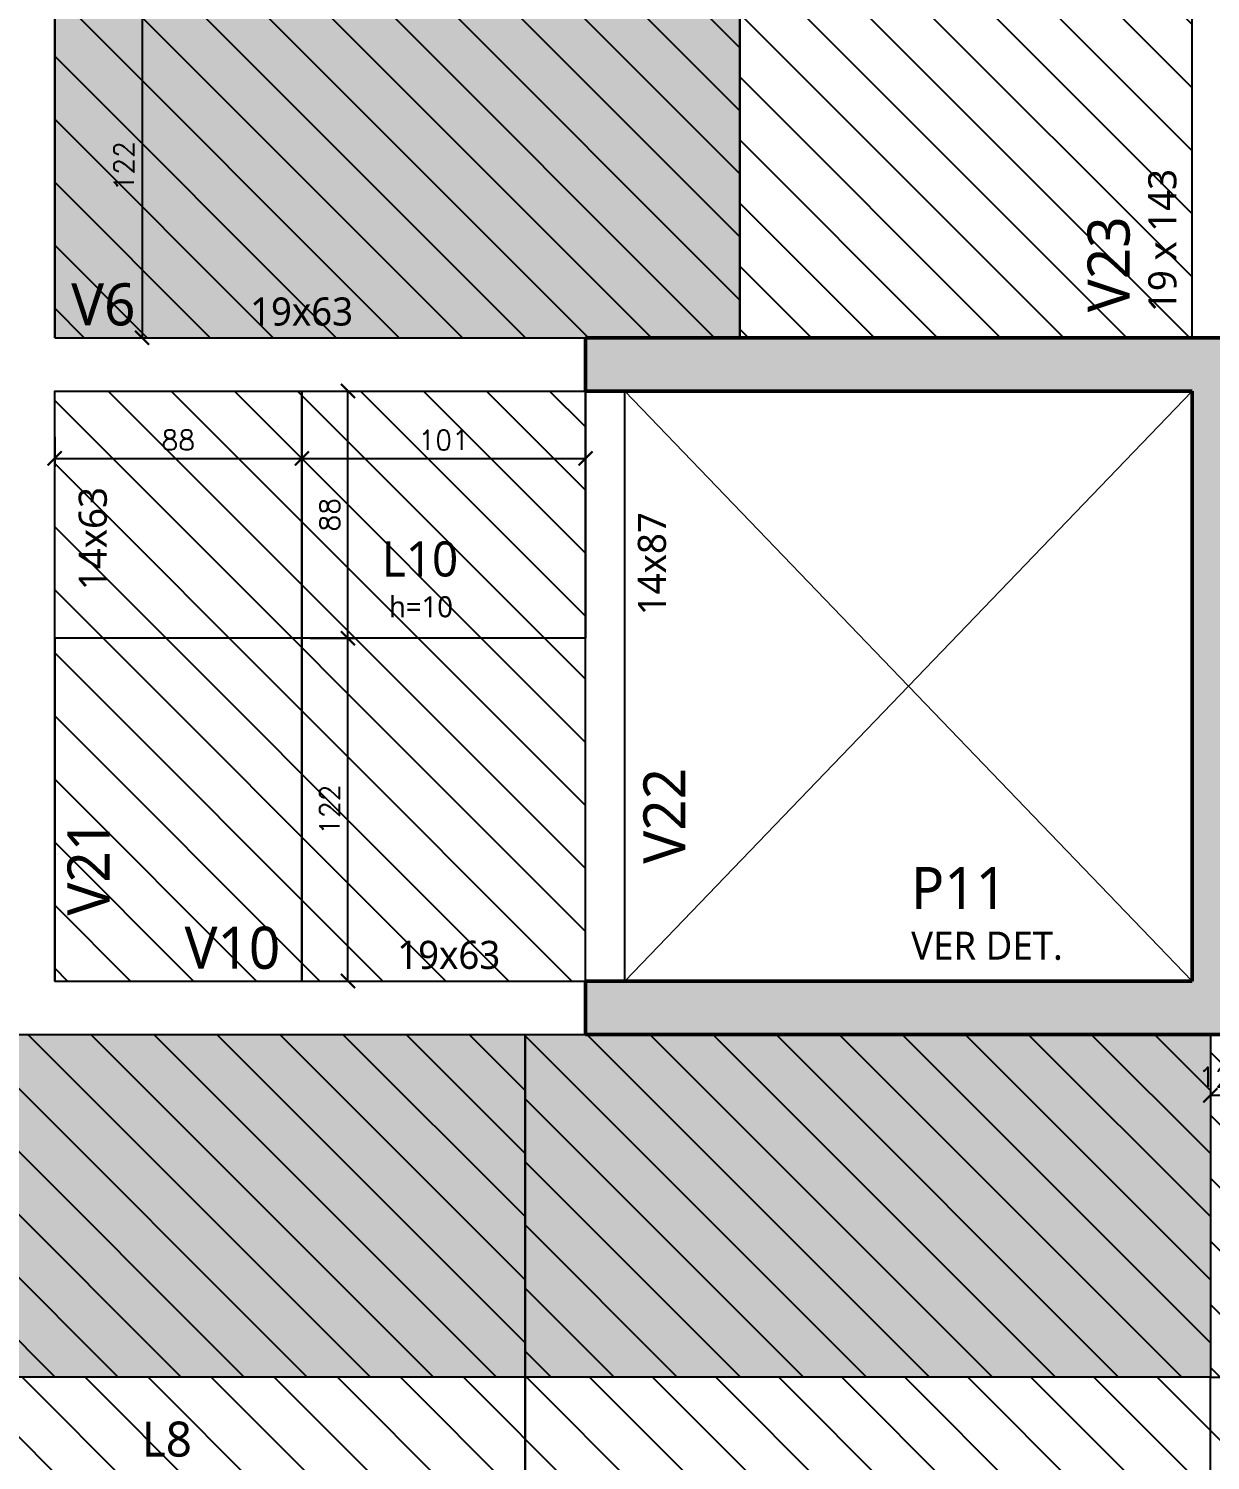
# Model space of a CAD drawing. Extents: x -32107 to -10774, y -8834 to 6017.
# Drawn here: x -30256 to -29836, y -6773 to -6264 of the extents above; entities that cross this region are included whole.
import ezdxf

# ---------------------------------------------------------------- set-up
doc = ezdxf.new("R2010")
doc.units = 0
doc.header["$PDMODE"] = 2
doc.header["$PDSIZE"] = 10
doc.layers.get('0').update_dxf_attribs({"lineweight": 13})
doc.layers.get('Defpoints').update_dxf_attribs({"lineweight": 13})
for name, color, linetype, lineweight in [('A-FLOR-IDEN', 7, 'Continuous', 9), ('S-BEAM', 7, 'Continuous', 18), ('S-BEAM-IDEN', 7, 'Continuous', 9), ('S-COLS', 7, 'Continuous', 18), ('S-COLS-IDEN', 7, 'Continuous', 9)]:
    doc.layers.add(name, color=color, linetype=linetype, lineweight=lineweight)
for name, color, linetype in [('Cota', 4, 'Continuous'), ('Hachura 122x244', 253, 'Continuous'), ('Painéis', 200, 'Continuous'), ('Reaproveitamento', 251, 'Continuous')]:
    doc.layers.add(name, color=color, linetype=linetype)
doc.styles.add('Gadugi', font='gadugi.ttf', dxfattribs={"height": 15})
doc.styles.add('Gadugi_1', font='gadugi.ttf', dxfattribs={"height": 10})
doc.styles.add('Gadugi_2', font='gadugi.ttf', dxfattribs={"height": 0.2})
doc.styles.add('Gadugi_3', font='gadugi.ttf', dxfattribs={"height": 7.5})
doc.styles.add('Gadugi_4', font='gadugi.ttf', dxfattribs={"height": 7.5})
doc.styles.add('ROMANS', font='romans.shx')
doc.dimstyles.new('Cota Paínel', dxfattribs={"dimtxt": 7, "dimasz": 5, "dimexe": 3, "dimexo": 3, "dimgap": 3, "dimtad": 1, "dimdec": 1, "dimzin": 12, "dimdsep": 46, "dimtxsty": 'ROMANS', "dimblk": 'ARCHTICK', "dimcen": 0, "dimclrd": 4, "dimclre": 4, "dimclrt": 1, "dimadec": 1, "dimazin": 3, "dimtfac": 1, "dimtdec": 1, "dimtmove": 0, "dimatfit": 3, "dimldrblk": 'OBLIQUE', "dimfxl": 0, "dimtolj": 1, "dimtzin": 12, "dimarcsym": 0})
pattern_1 = [(135, (47.011, -948.851), (-11.22532, -11.22532), [])]

# ---------------------------------------------------------------- blocks, each defined once
blk = doc.blocks.new('PED_TAG_PILAR_R03 - PILAR VER DET_-2523782-PL K 100 - FORMA DO 6º PAVIMENTO')
at = {"layer": 'S-COLS-IDEN', "insert": (0.115, -0.625), "char_height": 0.2, "width": 1.37089, "attachment_point": 1, "style": 'Gadugi_2'}
blk.add_mtext('VER DET.', dxfattribs=at)
blk = doc.blocks.new('122x244')
at = {"layer": 'Hachura 122x244'}
h = blk.add_hatch(color=256, dxfattribs=at)
h.dxf.hatch_style = 2
h.paths.add_polyline_path([(-30259.5, 9300.7), (-30015.5, 9300.7), (-30015.5, 9422.7), (-30259.5, 9422.7)])
at = {"layer": 'Painéis'}
blk.add_lwpolyline([(-30259.5, 9300.7), (-30015.5, 9300.7), (-30015.5, 9422.7), (-30259.5, 9422.7)], close=True, dxfattribs=at)
blk = doc.blocks.new('_ArchTick')
at = {"color": 0, "linetype": 'ByBlock', "const_width": 0.15}
blk.add_lwpolyline([(-0.5, -0.5), (0.5, 0.5)], dxfattribs=at)
blk = doc.blocks.new('*D72')
at = {"layer": 'Cota', "color": 4, "lineweight": -2, "transparency": 16777216}
for p, q in [((-30219.9, -6251.64), (-30213.09, -6251.64)), ((-30216.09, -6251.64), (-30216.09, -6373.64)), ((-30219.9, -6373.64), (-30213.09, -6373.64))]:
    blk.add_line(p, q, dxfattribs=at)
at = {"layer": 'Defpoints', "color": 0, "transparency": 16777216}
for p in [(-30222.9, -6251.64), (-30222.9, -6373.64), (-30216.09, -6373.64)]:
    blk.add_point(p, dxfattribs=at)
at = {"layer": 'Cota', "color": 4, "lineweight": -2, "transparency": 16777216, "xscale": 5, "yscale": 5, "zscale": 5}
for p, rotation in [((-30216.09, -6251.64), 90), ((-30216.09, -6373.64), 270)]:
    blk.add_blockref('_ArchTick', p, dxfattribs=dict(at, rotation=rotation))
at = {"layer": 'Cota', "color": 1, "transparency": 16777216, "insert": (-30222.59, -6312.64), "char_height": 7, "attachment_point": 5, "rotation": 90, "style": 'ROMANS'}
blk.add_mtext('\\A1;122', dxfattribs=at)
blk = doc.blocks.new('_OBLIQUE')
at = {"color": 0, "linetype": 'ByBlock', "lineweight": -2}
for p, q in [((0, 0), (-1, 0)), ((-0.5, -0.5), (0.5, 0.5))]:
    blk.add_line(p, q, dxfattribs=at)
blk = doc.blocks.new('*D77')
at = {"layer": 'Cota', "color": 4, "lineweight": -2, "transparency": 16777216}
for p, q in [((-29835.71, -6624.64), (-29835.71, -6646.34)), ((-29823.21, -6624.64), (-29823.21, -6646.34)), ((-29823.21, -6643.34), (-29835.71, -6643.34))]:
    blk.add_line(p, q, dxfattribs=at)
at = {"layer": 'Defpoints', "color": 0, "transparency": 16777216}
for p in [(-29835.71, -6621.64), (-29823.21, -6621.64), (-29835.71, -6643.34)]:
    blk.add_point(p, dxfattribs=at)
at = {"layer": 'Cota', "color": 4, "lineweight": -2, "transparency": 16777216, "xscale": 5, "yscale": 5, "zscale": 5, "rotation": 180}
blk.add_blockref('_ArchTick', (-29835.71, -6643.34), dxfattribs=at)
at = {"layer": 'Cota', "color": 4, "lineweight": -2, "transparency": 16777216, "xscale": 5, "yscale": 5, "zscale": 5}
blk.add_blockref('_ArchTick', (-29823.21, -6643.34), dxfattribs=at)
at = {"layer": 'Cota', "color": 1, "transparency": 16777216, "insert": (-29829.46, -6636.84), "char_height": 7, "attachment_point": 5, "style": 'ROMANS'}
blk.add_mtext('\\A1;12.5', dxfattribs=at)
blk = doc.blocks.new('*D126')
at = {"layer": 'Cota', "color": 4, "lineweight": -2, "transparency": 16777216}
for p, q in [((-30247.21, -6408.9), (-30247.21, -6419.6)), ((-30159.21, -6408.9), (-30159.21, -6419.6)), ((-30247.21, -6416.6), (-30159.21, -6416.6))]:
    blk.add_line(p, q, dxfattribs=at)
at = {"layer": 'Defpoints', "color": 0, "transparency": 16777216}
for p in [(-30247.21, -6405.9), (-30159.21, -6405.9), (-30159.21, -6416.6)]:
    blk.add_point(p, dxfattribs=at)
at = {"layer": 'Cota', "color": 4, "lineweight": -2, "transparency": 16777216, "xscale": 5, "yscale": 5, "zscale": 5, "rotation": 180}
blk.add_blockref('_ArchTick', (-30247.21, -6416.6), dxfattribs=at)
at = {"layer": 'Cota', "color": 4, "lineweight": -2, "transparency": 16777216, "xscale": 5, "yscale": 5, "zscale": 5}
blk.add_blockref('_ArchTick', (-30159.21, -6416.6), dxfattribs=at)
at = {"layer": 'Cota', "color": 1, "transparency": 16777216, "insert": (-30203.21, -6410.1), "char_height": 7, "attachment_point": 5, "style": 'ROMANS'}
blk.add_mtext('\\A1;88', dxfattribs=at)
blk = doc.blocks.new('*D127')
at = {"layer": 'Cota', "color": 4, "lineweight": -2, "transparency": 16777216}
for p, q in [((-30159.21, -6401.61), (-30159.21, -6419.6)), ((-30058.21, -6401.61), (-30058.21, -6419.6)), ((-30159.21, -6416.6), (-30058.21, -6416.6))]:
    blk.add_line(p, q, dxfattribs=at)
at = {"layer": 'Defpoints', "color": 0, "transparency": 16777216}
for p in [(-30159.21, -6398.61), (-30058.21, -6398.61), (-30058.21, -6416.6)]:
    blk.add_point(p, dxfattribs=at)
at = {"layer": 'Cota', "color": 4, "lineweight": -2, "transparency": 16777216, "xscale": 5, "yscale": 5, "zscale": 5, "rotation": 180}
blk.add_blockref('_ArchTick', (-30159.21, -6416.6), dxfattribs=at)
at = {"layer": 'Cota', "color": 4, "lineweight": -2, "transparency": 16777216, "xscale": 5, "yscale": 5, "zscale": 5}
blk.add_blockref('_ArchTick', (-30058.21, -6416.6), dxfattribs=at)
at = {"layer": 'Cota', "color": 1, "transparency": 16777216, "insert": (-30108.71, -6410.1), "char_height": 7, "attachment_point": 5, "style": 'ROMANS'}
blk.add_mtext('\\A1;101', dxfattribs=at)
blk = doc.blocks.new('*D128')
at = {"layer": 'Cota', "color": 4, "lineweight": -2, "transparency": 16777216}
for p, q in [((-30156.21, -6480.64), (-30139.8, -6480.64)), ((-30142.8, -6602.64), (-30142.8, -6480.64)), ((-30156.21, -6602.64), (-30139.8, -6602.64))]:
    blk.add_line(p, q, dxfattribs=at)
at = {"layer": 'Defpoints', "color": 0, "transparency": 16777216}
for p in [(-30159.21, -6480.64), (-30142.8, -6480.64), (-30159.21, -6602.64)]:
    blk.add_point(p, dxfattribs=at)
at = {"layer": 'Cota', "color": 4, "lineweight": -2, "transparency": 16777216, "xscale": 5, "yscale": 5, "zscale": 5}
for p, rotation in [((-30142.8, -6480.64), 90), ((-30142.8, -6602.64), 270)]:
    blk.add_blockref('_ArchTick', p, dxfattribs=dict(at, rotation=rotation))
at = {"layer": 'Cota', "color": 1, "transparency": 16777216, "insert": (-30149.3, -6541.64), "char_height": 7, "attachment_point": 5, "rotation": 90, "style": 'ROMANS'}
blk.add_mtext('\\A1;122', dxfattribs=at)
blk = doc.blocks.new('*D129')
at = {"layer": 'Cota', "color": 4, "lineweight": -2, "transparency": 16777216}
for p, q in [((-30156.21, -6392.64), (-30139.8, -6392.64)), ((-30142.8, -6480.64), (-30142.8, -6392.64)), ((-30156.21, -6480.64), (-30139.8, -6480.64))]:
    blk.add_line(p, q, dxfattribs=at)
at = {"layer": 'Defpoints', "color": 0, "transparency": 16777216}
for p in [(-30159.21, -6392.64), (-30142.8, -6392.64), (-30159.21, -6480.64)]:
    blk.add_point(p, dxfattribs=at)
at = {"layer": 'Cota', "color": 4, "lineweight": -2, "transparency": 16777216, "xscale": 5, "yscale": 5, "zscale": 5}
for p, rotation in [((-30142.8, -6392.64), 90), ((-30142.8, -6480.64), 270)]:
    blk.add_blockref('_ArchTick', p, dxfattribs=dict(at, rotation=rotation))
at = {"layer": 'Cota', "color": 1, "transparency": 16777216, "insert": (-30149.3, -6436.64), "char_height": 7, "attachment_point": 5, "rotation": 90, "style": 'ROMANS'}
blk.add_mtext('\\A1;88', dxfattribs=at)

msp = doc.modelspace()

# ---------------------------------------------------------------- hatches: boundary and pattern name
at = {"layer": 'Reaproveitamento'}
h = msp.add_hatch(dxfattribs=at)
h.set_pattern_fill('ANSI31', color=256, scale=5, angle=90)
h.set_pattern_definition(pattern_1)
h.paths.add_polyline_path([(-29842.21, -5997.14), (-30003.21, -5997.14), (-30003.21, -6089.64), (-29842.21, -6089.64)])
h.paths.add_polyline_path([(-30003.21, -5997.14), (-30247.21, -5997.14), (-30247.21, -6089.64), (-30003.21, -6089.64)])
h.paths.add_polyline_path([(-29842.21, -6109.64), (-30003.21, -6109.64), (-30003.21, -6231.64), (-29842.21, -6231.64)])
h.paths.add_polyline_path([(-29842.21, -6251.64), (-30003.21, -6251.64), (-30003.21, -6373.64), (-29842.21, -6373.64)])
h.paths.add_polyline_path([(-29855.33, -6368.5), (-29855.33, -6324.6), (-29891.33, -6324.6), (-29891.33, -6368.5)], flags=24)
h.paths.add_polyline_path([(-29841.74, -6368.6), (-29841.74, -6310.73), (-29865.74, -6310.73), (-29865.74, -6368.6)], flags=9)
h = msp.add_hatch(dxfattribs=at)
h.set_pattern_fill('ANSI31', color=256, scale=5, angle=90)
h.set_pattern_definition([(135, (502.35, -9925.046), (-11.22532, -11.22532), [])])
h.paths.add_polyline_path([(-30003.21, -6251.64), (-30247.21, -6251.64), (-30247.21, -6373.64), (-30003.21, -6373.64)])
h = msp.add_hatch(dxfattribs=at)
h.set_pattern_fill('ANSI31', color=256, scale=5, angle=90)
h.set_pattern_definition(pattern_1)
h.paths.add_polyline_path([(-30058.21, -6392.64), (-30159.21, -6392.64), (-30159.21, -6480.64), (-30058.21, -6480.64)])
h.paths.add_polyline_path([(-30058.21, -6480.64), (-30159.21, -6480.64), (-30159.21, -6602.64), (-30058.21, -6602.64)])
h.paths.add_polyline_path([(-30159.21, -6480.64), (-30247.21, -6480.64), (-30247.21, -6602.64), (-30159.21, -6602.64)])
h.paths.add_polyline_path([(-30159.21, -6392.64), (-30247.21, -6392.64), (-30247.21, -6480.64), (-30159.21, -6480.64)])
h.paths.add_polyline_path([(-30117.96, -6415.35), (-30099.46, -6415.35), (-30099.46, -6404.85), (-30117.96, -6404.85)], flags=24)
h.paths.add_polyline_path([(-30144.05, -6444.06), (-30144.05, -6429.22), (-30154.55, -6429.22), (-30154.55, -6444.06)], flags=24)
h.paths.add_polyline_path([(-30135.46, -6466.25), (-30101.56, -6466.25), (-30101.56, -6436.26), (-30135.46, -6436.26)], flags=24)
h.paths.add_polyline_path([(-30130.96, -6477.74), (-30102.27, -6477.74), (-30102.27, -6459.74), (-30130.96, -6459.74)], flags=24)
h.paths.add_polyline_path([(-30144.05, -6551.89), (-30144.05, -6531.39), (-30154.55, -6531.39), (-30154.55, -6551.89)], flags=24)
h.paths.add_polyline_path([(-30129.34, -6604.41), (-30086.99, -6604.41), (-30086.99, -6580.41), (-30129.34, -6580.41)], flags=9)
h.paths.add_polyline_path([(-30218.56, -6583.29), (-30218.56, -6539.39), (-30254.55, -6539.39), (-30254.55, -6583.29)], flags=9)
h.paths.add_polyline_path([(-30204.91, -6607.42), (-30161.01, -6607.42), (-30161.01, -6571.42), (-30204.91, -6571.42)], flags=9)
h.paths.add_polyline_path([(-30210.62, -6415.35), (-30195.79, -6415.35), (-30195.79, -6404.85), (-30210.62, -6404.85)], flags=24)
h.paths.add_polyline_path([(-30222.57, -6467.6), (-30222.57, -6425.25), (-30246.57, -6425.25), (-30246.57, -6467.6)], flags=24)
h = msp.add_hatch(dxfattribs=at)
h.set_pattern_fill('ANSI31', color=256, scale=5, angle=90)
h.set_pattern_definition(pattern_1)
h.paths.add_polyline_path([(-30323.71, -6743.64), (-30567.71, -6743.64), (-30567.71, -6758.14), (-30567.71, -6789.14), (-30323.71, -6789.14)])
h.paths.add_polyline_path([(-30079.71, -6743.64), (-30323.71, -6743.64), (-30323.71, -6789.14), (-30079.71, -6789.14)])
h.paths.add_polyline_path([(-29835.71, -6743.64), (-30079.71, -6743.64), (-30079.71, -6789.14), (-29835.71, -6789.14)])
h.paths.add_polyline_path([(-29800.71, -6743.64), (-29835.71, -6743.64), (-29835.71, -6789.14), (-29835.71, -6931.14), (-29800.71, -6931.14)])
h.paths.add_polyline_path([(-29800.71, -6621.64), (-29800.71, -6601.64), (-29823.21, -6601.64), (-29823.21, -6621.64), (-29835.71, -6621.64), (-29835.71, -6743.64), (-29800.71, -6743.64)])
h.paths.add_polyline_path([(-29556.71, -6743.64), (-29800.71, -6743.64), (-29800.71, -6789.14), (-29556.71, -6789.14)])
h.paths.add_polyline_path([(-29800.71, -6931.14), (-29835.71, -6931.14), (-29835.71, -7073.14), (-29800.71, -7073.14)])
h.paths.add_polyline_path([(-30220.95, -6779.55), (-30196.67, -6779.55), (-30196.67, -6749.55), (-30220.95, -6749.55)], flags=24)
h.paths.add_polyline_path([(-30221.34, -6789.79), (-30192.66, -6789.79), (-30192.66, -6771.8), (-30221.34, -6771.8)], flags=9)
h = msp.add_hatch(dxfattribs=at)
h.set_pattern_fill('ANSI31', color=256, scale=5, angle=90)
h.set_pattern_definition([(135, (-274.991, -10336.237), (-11.22532, -11.22532), [])])
h.paths.add_polyline_path([(-30079.71, -6743.64), (-30323.71, -6743.64), (-30323.71, -6621.64), (-30079.71, -6621.64)])
h = msp.add_hatch(dxfattribs=at)
h.set_pattern_fill('ANSI31', color=256, scale=5, angle=90)
h.set_pattern_definition([(135, (-30.991, -10336.237), (-11.22532, -11.22532), [])])
h.paths.add_polyline_path([(-29835.71, -6743.64), (-30079.71, -6743.64), (-30079.71, -6621.64), (-29835.71, -6621.64)])
at = {"layer": 'S-COLS', "true_color": 0x808080}
msp.add_hatch(color=8, dxfattribs=at).paths.add_polyline_path([(-30058.21, -6621.64), (-29823.21, -6621.64), (-29823.21, -6373.64), (-30058.21, -6373.64), (-30058.21, -6392.64), (-29842.21, -6392.64), (-29842.21, -6602.64), (-30058.21, -6602.64)], flags=0)

# ---------------------------------------------------------------- linework, layer by layer
at = {"lineweight": 18}
for p, q in [((-29842.21, -6392.64), (-30044.21, -6602.64)), ((-30044.21, -6392.64), (-29842.21, -6602.64))]:
    msp.add_line(p, q, dxfattribs=at)
at = {"layer": 'Painéis'}
for points in [[(-29842.21, -6251.64), (-30003.21, -6251.64), (-30003.21, -6373.64), (-29842.21, -6373.64)], [(-30159.21, -6480.64), (-30247.21, -6480.64), (-30247.21, -6392.64), (-30159.21, -6392.64)], [(-30058.21, -6480.64), (-30159.21, -6480.64), (-30159.21, -6392.64), (-30058.21, -6392.64)], [(-30159.21, -6480.64), (-30247.21, -6480.64), (-30247.21, -6602.64), (-30159.21, -6602.64)], [(-30058.21, -6480.64), (-30159.21, -6480.64), (-30159.21, -6602.64), (-30058.21, -6602.64)], [(-30323.71, -6789.14), (-30079.71, -6789.14), (-30079.71, -6743.64), (-30323.71, -6743.64)], [(-30079.71, -6789.14), (-29835.71, -6789.14), (-29835.71, -6743.64), (-30079.71, -6743.64)], [(-29800.71, -6931.14), (-29835.71, -6931.14), (-29835.71, -6743.64), (-29800.71, -6743.64)]]:
    msp.add_lwpolyline(points, close=True, dxfattribs=at)
at = {"layer": 'S-BEAM', "lineweight": 25}
for p, q in [((-30247.21, -6373.64), (-30247.21, -5997.14)), ((-29842.21, -6373.64), (-29842.21, -6060.64)), ((-30247.21, -6373.64), (-30058.21, -6373.64)), ((-29823.21, -6373.64), (-29842.21, -6373.64)), ((-30247.21, -6392.64), (-30058.21, -6392.64)), ((-30247.21, -6602.64), (-30247.21, -6392.64)), ((-30058.21, -6602.64), (-30058.21, -6392.64)), ((-30044.21, -6602.64), (-30044.21, -6392.64)), ((-30247.21, -6602.64), (-30058.21, -6602.64)), ((-30261.21, -6621.64), (-30058.21, -6621.64))]:
    msp.add_line(p, q, dxfattribs=at)
at = {"layer": 'S-COLS', "lineweight": 50}
for p, q in [((-30058.21, -6392.64), (-30058.21, -6373.64)), ((-30058.21, -6373.64), (-29823.21, -6373.64)), ((-29842.21, -6392.64), (-30058.21, -6392.64)), ((-29842.21, -6602.64), (-29842.21, -6392.64)), ((-30058.21, -6621.64), (-30058.21, -6602.64)), ((-30058.21, -6602.64), (-29842.21, -6602.64)), ((-29823.21, -6621.64), (-30058.21, -6621.64))]:
    msp.add_line(p, q, dxfattribs=at)

# ---------------------------------------------------------------- block references
at = {"layer": 'Reaproveitamento'}
msp.add_blockref('122x244', (12.29, -15674.34), dxfattribs=at)
at = {"layer": 'Reaproveitamento', "xscale": -1}
for p in [(-60339.2, -16044.34), (-60095.2, -16044.34)]:
    msp.add_blockref('122x244', p, dxfattribs=at)
at = {"layer": 'S-COLS-IDEN', "xscale": 49.99999999999998, "yscale": 49.99999999999998, "zscale": 49.99999999999998}
msp.add_blockref('PED_TAG_PILAR_R03 - PILAR VER DET_-2523782-PL K 100 - FORMA DO 6º PAVIMENTO', (-29948.02, -6553.79), dxfattribs=at)

# ---------------------------------------------------------------- texts
at = {"layer": 'A-FLOR-IDEN', "attachment_point": 1}
for s, insert, char_height, width, style in [('L10', (-30130.7, -6446.15), 12.5, 33.27, 'Gadugi_4'), ('h=10', (-30128.21, -6465.67), 7.5, 29.6624, 'Gadugi_3'), ('L8', (-30216.19, -6759.44), 12.5, 21.6456, 'Gadugi_4')]:
    msp.add_mtext(s, dxfattribs=dict(at, insert=insert, char_height=char_height, width=width, style=style))
at = {"layer": 'S-BEAM-IDEN', "attachment_point": 1, "rotation": 90}
for s, insert, char_height, width, style in [('19 x 143', (-29857.83, -6364.51), 10, 63.7342, 'Gadugi_1'), ('V23', (-29879.46, -6364.56), 15, 44.0928, 'Gadugi'), ('14x63', (-30238.66, -6463.51), 10, 44.8945, 'Gadugi_1'), ('14x87', (-30039.57, -6472.44), 10, 44.8945, 'Gadugi_1'), ('V22', (-30037.61, -6560.87), 15, 44.0928, 'Gadugi'), ('V21', (-30242.68, -6579.35), 15, 44.0928, 'Gadugi')]:
    msp.add_mtext(s, dxfattribs=dict(at, insert=insert, char_height=char_height, width=width, style=style))
at = {"layer": 'S-BEAM-IDEN', "attachment_point": 1}
for s, insert, char_height, width, style in [('V6', (-30241.35, -6354.29), 15, 30.0633, 'Gadugi'), ('19x63', (-30177.65, -6359.32), 10, 44.8945, 'Gadugi_1'), ('V10', (-30200.97, -6583.29), 15, 44.0928, 'Gadugi'), ('19x63', (-30125.25, -6588.32), 10, 44.8945, 'Gadugi_1')]:
    msp.add_mtext(s, dxfattribs=dict(at, insert=insert, char_height=char_height, width=width, style=style))
at = {"layer": 'S-COLS-IDEN', "insert": (-29942.27, -6562.03), "char_height": 15, "width": 42.4894, "attachment_point": 1, "style": 'Gadugi'}
msp.add_mtext('P11', dxfattribs=at)

# ---------------------------------------------------------------- dimensions: what is measured, and where the dimension line sits
at = {"layer": 'Cota'}
for base, p1, p2, override, picture, middle in [((-30216.09, -6373.64), (-30222.9, -6251.64), (-30222.9, -6373.64), {"dimtmove": 1, "dimarcsym": 2}, '*D72', (-30222.59, -6312.64)), ((-30142.8, -6392.64), (-30159.21, -6480.64), (-30159.21, -6392.64), {"dimarcsym": 2}, '*D129', (-30149.3, -6436.64)), ((-30142.8, -6480.64), (-30159.21, -6602.64), (-30159.21, -6480.64), {"dimarcsym": 2}, '*D128', (-30149.3, -6541.64))]:
    dim = msp.add_linear_dim(base=base, p1=p1, p2=p2, angle=90, dimstyle='Cota Paínel', override=override, dxfattribs=at)
    dim.commit()
    dim.dimension.update_dxf_attribs({"geometry": picture, "text_midpoint": middle})
for base, p1, p2, picture, middle in [((-30058.21, -6416.6), (-30159.21, -6398.61), (-30058.21, -6398.61), '*D127', (-30108.71, -6410.1)), ((-30159.21, -6416.6), (-30247.21, -6405.9), (-30159.21, -6405.9), '*D126', (-30203.21, -6410.1))]:
    dim = msp.add_linear_dim(base=base, p1=p1, p2=p2, dimstyle='Cota Paínel', override={"dimarcsym": 2}, dxfattribs=at)
    dim.commit()
    dim.dimension.update_dxf_attribs({"geometry": picture, "text_midpoint": middle})
dim = msp.add_linear_dim(base=(-29835.71, -6643.34), p1=(-29823.21, -6621.64), p2=(-29835.71, -6621.64), dimstyle='Cota Paínel', override={"dimarcsym": 2}, dxfattribs=at)
dim.commit()
dim.dimension.update_dxf_attribs({"geometry": '*D77', "text_midpoint": (-29829.46, -6643.34), "dimtype": 160})

doc.saveas('drawing.dxf')
